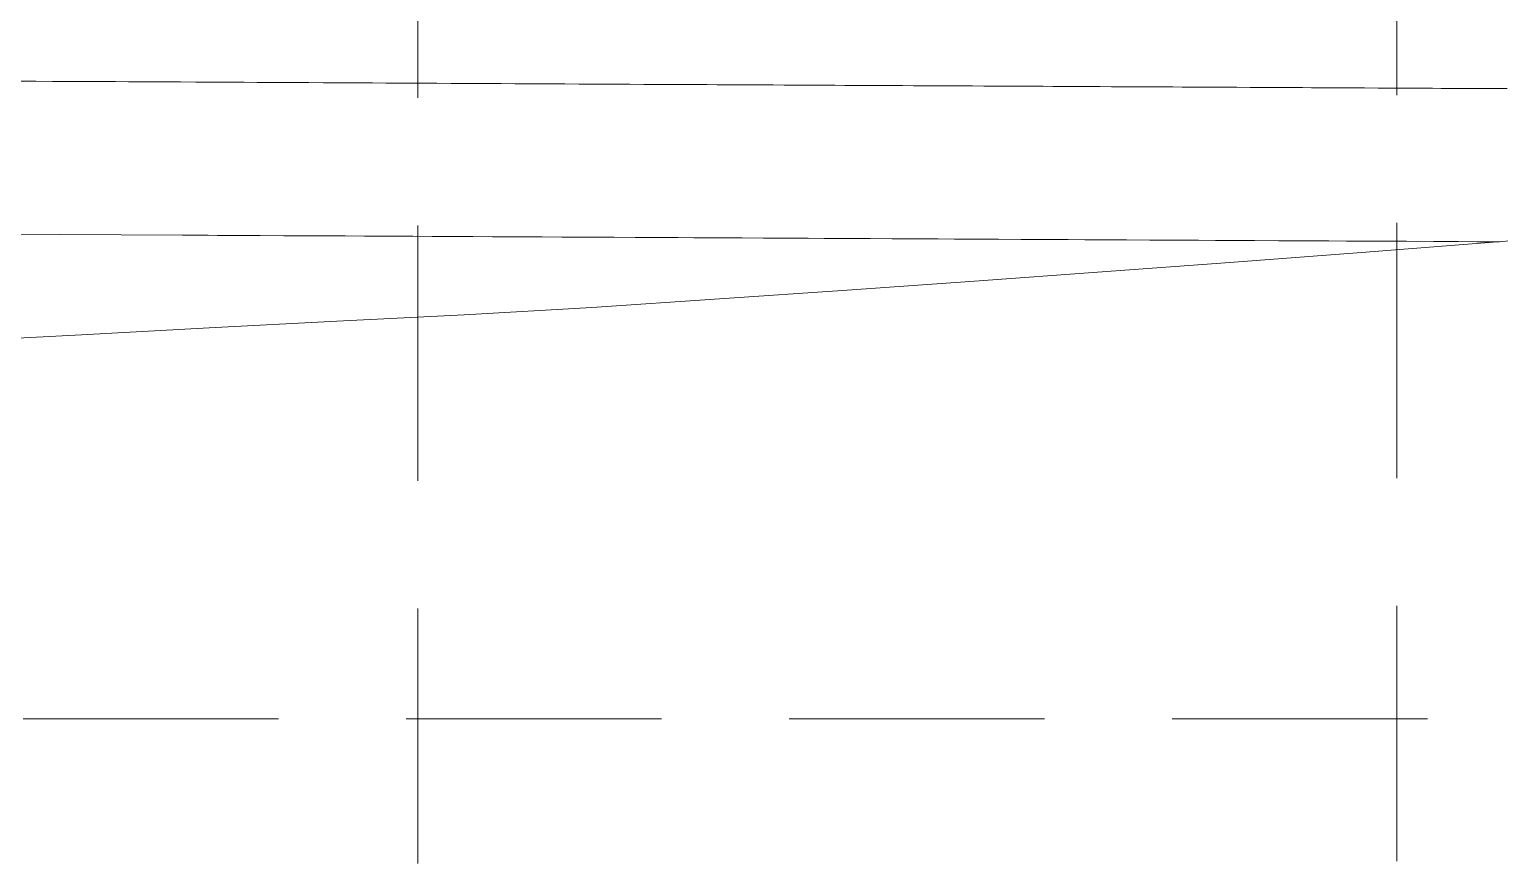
# Model space of a CAD drawing. Extents: x 2509062 to 2510599, y 7103311 to 7105769.
# Drawn here: x 2510467.4 to 2510525, y 7104074.2 to 7104106.9 of the extents above; entities that cross this region are included whole.
import ezdxf

# ---------------------------------------------------------------- set-up
doc = ezdxf.new("R2010")
doc.units = 0
doc.header["$LTSCALE"] = 40
doc.header["$MEASUREMENT"] = 0
doc.linetypes.add('DASHED', pattern=[0.75, 0.5, -0.25])
doc.linetypes.add('HIDDEN', pattern=[0.375, 0.25, -0.125])
doc.layers.add('GRID', color=254, linetype='DASHED')
doc.layers.add('STORM', color=5, linetype='Continuous')

msp = doc.modelspace()

# ---------------------------------------------------------------- linework, layer by layer
at = {"layer": 'GRID', "color": 252, "linetype": 'HIDDEN', "lineweight": 0}
for p, q in [((2510482.701, 7103504.223), (2510482.502, 7105729.256)), ((2510521.064, 7103504.327), (2510520.839, 7105729.256)), ((2509102.195, 7104079.899), (2510559.007, 7104079.899))]:
    msp.add_line(p, q, dxfattribs=at)
at = {"layer": 'STORM', "lineweight": 0}
for p, q in [((2510467.69, 7104104.871, 694), (2510467.091, 7104104.874, 694)), ((2510467.69, 7104104.871, 694), (2510467.091, 7104104.874, 694)), ((2510468.347, 7104104.868, 694), (2510467.69, 7104104.871, 694)), ((2510468.347, 7104104.868, 694), (2510467.69, 7104104.871, 694)), ((2510468.948, 7104104.865, 694), (2510468.347, 7104104.868, 694)), ((2510468.948, 7104104.865, 694), (2510468.347, 7104104.868, 694)), ((2510469.381, 7104104.863, 694), (2510468.948, 7104104.865, 694)), ((2510469.381, 7104104.863, 694), (2510468.948, 7104104.865, 694)), ((2510469.773, 7104104.861, 694), (2510469.381, 7104104.863, 694)), ((2510469.773, 7104104.861, 694), (2510469.381, 7104104.863, 694)), ((2510470.276, 7104104.858, 694), (2510469.773, 7104104.861, 694)), ((2510470.276, 7104104.858, 694), (2510469.773, 7104104.861, 694)), ((2510470.817, 7104104.856, 694), (2510470.276, 7104104.858, 694)), ((2510470.817, 7104104.856, 694), (2510470.276, 7104104.858, 694)), ((2510471.321, 7104104.853, 694), (2510470.817, 7104104.856, 694)), ((2510471.321, 7104104.853, 694), (2510470.817, 7104104.856, 694)), ((2510471.712, 7104104.851, 694), (2510471.321, 7104104.853, 694)), ((2510471.712, 7104104.851, 694), (2510471.321, 7104104.853, 694)), ((2510472.138, 7104104.849, 694), (2510471.712, 7104104.851, 694)), ((2510472.138, 7104104.849, 694), (2510471.712, 7104104.851, 694)), ((2510472.723, 7104104.846, 694), (2510472.138, 7104104.849, 694)), ((2510472.723, 7104104.846, 694), (2510472.138, 7104104.849, 694)), ((2510473.363, 7104104.843, 694), (2510472.723, 7104104.846, 694)), ((2510473.363, 7104104.843, 694), (2510472.723, 7104104.846, 694)), ((2510473.951, 7104104.84, 694), (2510473.363, 7104104.843, 694)), ((2510473.951, 7104104.84, 694), (2510473.363, 7104104.843, 694)), ((2510474.382, 7104104.838, 694), (2510473.951, 7104104.84, 694)), ((2510474.382, 7104104.838, 694), (2510473.951, 7104104.84, 694)), ((2510474.781, 7104104.836, 694), (2510474.382, 7104104.838, 694)), ((2510474.781, 7104104.836, 694), (2510474.382, 7104104.838, 694)), ((2510475.296, 7104104.833, 694), (2510474.781, 7104104.836, 694)), ((2510475.296, 7104104.833, 694), (2510474.781, 7104104.836, 694)), ((2510475.848, 7104104.83, 694), (2510475.296, 7104104.833, 694)), ((2510475.848, 7104104.83, 694), (2510475.296, 7104104.833, 694)), ((2510476.362, 7104104.828, 694), (2510475.848, 7104104.83, 694)), ((2510476.362, 7104104.828, 694), (2510475.848, 7104104.83, 694)), ((2510476.762, 7104104.826, 694), (2510476.362, 7104104.828, 694)), ((2510476.762, 7104104.826, 694), (2510476.362, 7104104.828, 694)), ((2510477.185, 7104104.824, 694), (2510476.762, 7104104.826, 694)), ((2510477.185, 7104104.824, 694), (2510476.762, 7104104.826, 694)), ((2510477.757, 7104104.821, 694), (2510477.185, 7104104.824, 694)), ((2510477.757, 7104104.821, 694), (2510477.185, 7104104.824, 694)), ((2510478.379, 7104104.818, 694), (2510477.757, 7104104.821, 694)), ((2510478.379, 7104104.818, 694), (2510477.757, 7104104.821, 694)), ((2510478.953, 7104104.815, 694), (2510478.379, 7104104.818, 694)), ((2510478.953, 7104104.815, 694), (2510478.379, 7104104.818, 694)), ((2510479.382, 7104104.813, 694), (2510478.953, 7104104.815, 694)), ((2510479.382, 7104104.813, 694), (2510478.953, 7104104.815, 694)), ((2510479.79, 7104104.81, 694), (2510479.382, 7104104.813, 694)), ((2510479.79, 7104104.81, 694), (2510479.382, 7104104.813, 694)), ((2510480.315, 7104104.808, 694), (2510479.79, 7104104.81, 694)), ((2510480.315, 7104104.808, 694), (2510479.79, 7104104.81, 694)), ((2510480.878, 7104104.805, 694), (2510480.315, 7104104.808, 694)), ((2510480.878, 7104104.805, 694), (2510480.315, 7104104.808, 694)), ((2510481.403, 7104104.802, 694), (2510480.878, 7104104.805, 694)), ((2510481.403, 7104104.802, 694), (2510480.878, 7104104.805, 694)), ((2510481.811, 7104104.8, 694), (2510481.403, 7104104.802, 694)), ((2510481.811, 7104104.8, 694), (2510481.403, 7104104.802, 694)), ((2510482.233, 7104104.798, 694), (2510481.811, 7104104.8, 694)), ((2510482.233, 7104104.798, 694), (2510481.811, 7104104.8, 694)), ((2510482.791, 7104104.795, 694), (2510482.233, 7104104.798, 694)), ((2510482.791, 7104104.795, 694), (2510482.233, 7104104.798, 694)), ((2510483.395, 7104104.792, 694), (2510482.791, 7104104.795, 694)), ((2510483.395, 7104104.792, 694), (2510482.791, 7104104.795, 694)), ((2510483.955, 7104104.789, 694), (2510483.395, 7104104.792, 694)), ((2510483.955, 7104104.789, 694), (2510483.395, 7104104.792, 694)), ((2510484.383, 7104104.787, 694), (2510483.955, 7104104.789, 694)), ((2510484.383, 7104104.787, 694), (2510483.955, 7104104.789, 694)), ((2510484.8, 7104104.785, 694), (2510484.383, 7104104.787, 694)), ((2510484.8, 7104104.785, 694), (2510484.383, 7104104.787, 694)), ((2510485.336, 7104104.783, 694), (2510484.8, 7104104.785, 694)), ((2510485.336, 7104104.783, 694), (2510484.8, 7104104.785, 694)), ((2510485.912, 7104104.78, 694), (2510485.336, 7104104.783, 694)), ((2510485.912, 7104104.78, 694), (2510485.336, 7104104.783, 694)), ((2510486.448, 7104104.777, 694), (2510485.912, 7104104.78, 694)), ((2510486.448, 7104104.777, 694), (2510485.912, 7104104.78, 694)), ((2510486.865, 7104104.775, 694), (2510486.448, 7104104.777, 694)), ((2510486.865, 7104104.775, 694), (2510486.448, 7104104.777, 694)), ((2510487.285, 7104104.773, 694), (2510486.865, 7104104.775, 694)), ((2510487.285, 7104104.773, 694), (2510486.865, 7104104.775, 694)), ((2510487.828, 7104104.77, 694), (2510487.285, 7104104.773, 694)), ((2510487.828, 7104104.77, 694), (2510487.285, 7104104.773, 694)), ((2510488.414, 7104104.767, 694), (2510487.828, 7104104.77, 694)), ((2510488.414, 7104104.767, 694), (2510487.828, 7104104.77, 694)), ((2510488.96, 7104104.764, 694), (2510488.414, 7104104.767, 694)), ((2510488.96, 7104104.764, 694), (2510488.414, 7104104.767, 694)), ((2510489.383, 7104104.762, 694), (2510488.96, 7104104.764, 694)), ((2510489.383, 7104104.762, 694), (2510488.96, 7104104.764, 694)), ((2510489.81, 7104104.76, 694), (2510489.383, 7104104.762, 694)), ((2510489.81, 7104104.76, 694), (2510489.383, 7104104.762, 694)), ((2510490.364, 7104104.757, 694), (2510489.81, 7104104.76, 694)), ((2510490.364, 7104104.757, 694), (2510489.81, 7104104.76, 694)), ((2510490.959, 7104104.754, 694), (2510490.364, 7104104.757, 694)), ((2510490.959, 7104104.754, 694), (2510490.364, 7104104.757, 694)), ((2510491.509, 7104104.751, 694), (2510490.959, 7104104.754, 694)), ((2510491.509, 7104104.751, 694), (2510490.959, 7104104.754, 694)), ((2510491.929, 7104104.749, 694), (2510491.509, 7104104.751, 694)), ((2510491.929, 7104104.749, 694), (2510491.509, 7104104.751, 694)), ((2510492.341, 7104104.747, 694), (2510491.929, 7104104.749, 694)), ((2510492.341, 7104104.747, 694), (2510491.929, 7104104.749, 694)), ((2510492.872, 7104104.745, 694), (2510492.341, 7104104.747, 694)), ((2510492.872, 7104104.745, 694), (2510492.341, 7104104.747, 694)), ((2510493.441, 7104104.742, 694), (2510492.872, 7104104.745, 694)), ((2510493.441, 7104104.742, 694), (2510492.872, 7104104.745, 694)), ((2510493.972, 7104104.739, 694), (2510493.441, 7104104.742, 694)), ((2510493.972, 7104104.739, 694), (2510493.441, 7104104.742, 694)), ((2510494.384, 7104104.737, 694), (2510493.972, 7104104.739, 694)), ((2510494.384, 7104104.737, 694), (2510493.972, 7104104.739, 694)), ((2510494.814, 7104104.735, 694), (2510494.384, 7104104.737, 694)), ((2510494.814, 7104104.735, 694), (2510494.384, 7104104.737, 694)), ((2510495.386, 7104104.732, 694), (2510494.814, 7104104.735, 694)), ((2510495.386, 7104104.732, 694), (2510494.814, 7104104.735, 694)), ((2510496.005, 7104104.729, 694), (2510495.386, 7104104.732, 694)), ((2510496.005, 7104104.729, 694), (2510495.386, 7104104.732, 694)), ((2510496.574, 7104104.726, 694), (2510496.005, 7104104.729, 694)), ((2510496.574, 7104104.726, 694), (2510496.005, 7104104.729, 694)), ((2510496.997, 7104104.724, 694), (2510496.574, 7104104.726, 694)), ((2510496.997, 7104104.724, 694), (2510496.574, 7104104.726, 694)), ((2510497.398, 7104104.722, 694), (2510496.997, 7104104.724, 694)), ((2510497.398, 7104104.722, 694), (2510496.997, 7104104.724, 694)), ((2510497.914, 7104104.719, 694), (2510497.398, 7104104.722, 694)), ((2510497.914, 7104104.719, 694), (2510497.398, 7104104.722, 694)), ((2510498.468, 7104104.716, 694), (2510497.914, 7104104.719, 694)), ((2510498.468, 7104104.716, 694), (2510497.914, 7104104.719, 694)), ((2510498.983, 7104104.714, 694), (2510498.468, 7104104.716, 694)), ((2510498.983, 7104104.714, 694), (2510498.468, 7104104.716, 694)), ((2510499.384, 7104104.712, 694), (2510498.983, 7104104.714, 694)), ((2510499.384, 7104104.712, 694), (2510498.983, 7104104.714, 694)), ((2510499.818, 7104104.71, 694), (2510499.384, 7104104.712, 694)), ((2510499.818, 7104104.71, 694), (2510499.384, 7104104.712, 694)), ((2510500.41, 7104104.707, 694), (2510499.818, 7104104.71, 694)), ((2510500.41, 7104104.707, 694), (2510499.818, 7104104.71, 694)), ((2510501.054, 7104104.703, 694), (2510500.41, 7104104.707, 694)), ((2510501.054, 7104104.703, 694), (2510500.41, 7104104.707, 694)), ((2510501.642, 7104104.7, 694), (2510501.054, 7104104.703, 694)), ((2510501.642, 7104104.7, 694), (2510501.054, 7104104.703, 694)), ((2510502.068, 7104104.698, 694), (2510501.642, 7104104.7, 694)), ((2510502.068, 7104104.698, 694), (2510501.642, 7104104.7, 694)), ((2510502.457, 7104104.696, 694), (2510502.068, 7104104.698, 694)), ((2510502.457, 7104104.696, 694), (2510502.068, 7104104.698, 694)), ((2510502.958, 7104104.694, 694), (2510502.457, 7104104.696, 694)), ((2510502.958, 7104104.694, 694), (2510502.457, 7104104.696, 694)), ((2510503.495, 7104104.691, 694), (2510502.958, 7104104.694, 694)), ((2510503.495, 7104104.691, 694), (2510502.958, 7104104.694, 694)), ((2510503.996, 7104104.689, 694), (2510503.495, 7104104.691, 694)), ((2510503.996, 7104104.689, 694), (2510503.495, 7104104.691, 694)), ((2510504.385, 7104104.687, 694), (2510503.996, 7104104.689, 694)), ((2510504.385, 7104104.687, 694), (2510503.996, 7104104.689, 694)), ((2510504.821, 7104104.684, 694), (2510504.385, 7104104.687, 694)), ((2510504.821, 7104104.684, 694), (2510504.385, 7104104.687, 694)), ((2510505.435, 7104104.681, 694), (2510504.821, 7104104.684, 694)), ((2510505.435, 7104104.681, 694), (2510504.821, 7104104.684, 694)), ((2510506.106, 7104104.678, 694), (2510505.435, 7104104.681, 694)), ((2510506.106, 7104104.678, 694), (2510505.435, 7104104.681, 694)), ((2510506.715, 7104104.675, 694), (2510506.106, 7104104.678, 694)), ((2510506.715, 7104104.675, 694), (2510506.106, 7104104.678, 694)), ((2510507.143, 7104104.673, 694), (2510506.715, 7104104.675, 694)), ((2510507.143, 7104104.673, 694), (2510506.715, 7104104.675, 694)), ((2510507.52, 7104104.671, 694), (2510507.143, 7104104.673, 694)), ((2510507.52, 7104104.671, 694), (2510507.143, 7104104.673, 694)), ((2510508.004, 7104104.668, 694), (2510507.52, 7104104.671, 694)), ((2510508.004, 7104104.668, 694), (2510507.52, 7104104.671, 694)), ((2510508.524, 7104104.666, 694), (2510508.004, 7104104.668, 694)), ((2510508.524, 7104104.666, 694), (2510508.004, 7104104.668, 694)), ((2510509.009, 7104104.663, 694), (2510508.524, 7104104.666, 694)), ((2510509.009, 7104104.663, 694), (2510508.524, 7104104.666, 694)), ((2510509.385, 7104104.661, 694), (2510509.009, 7104104.663, 694)), ((2510509.385, 7104104.661, 694), (2510509.009, 7104104.663, 694)), ((2510509.825, 7104104.659, 694), (2510509.385, 7104104.661, 694)), ((2510509.825, 7104104.659, 694), (2510509.385, 7104104.661, 694)), ((2510510.461, 7104104.656, 694), (2510509.825, 7104104.659, 694)), ((2510510.461, 7104104.656, 694), (2510509.825, 7104104.659, 694)), ((2510511.16, 7104104.652, 694), (2510510.461, 7104104.656, 694)), ((2510511.16, 7104104.652, 694), (2510510.461, 7104104.656, 694)), ((2510511.791, 7104104.649, 694), (2510511.16, 7104104.652, 694)), ((2510511.791, 7104104.649, 694), (2510511.16, 7104104.652, 694)), ((2510512.223, 7104104.647, 694), (2510511.791, 7104104.649, 694)), ((2510512.223, 7104104.647, 694), (2510511.791, 7104104.649, 694)), ((2510512.586, 7104104.645, 694), (2510512.223, 7104104.647, 694)), ((2510512.586, 7104104.645, 694), (2510512.223, 7104104.647, 694)), ((2510513.054, 7104104.643, 694), (2510512.586, 7104104.645, 694)), ((2510513.054, 7104104.643, 694), (2510512.586, 7104104.645, 694)), ((2510513.555, 7104104.64, 694), (2510513.054, 7104104.643, 694)), ((2510513.555, 7104104.64, 694), (2510513.054, 7104104.643, 694)), ((2510514.023, 7104104.638, 694), (2510513.555, 7104104.64, 694)), ((2510514.023, 7104104.638, 694), (2510513.555, 7104104.64, 694)), ((2510514.386, 7104104.636, 694), (2510514.023, 7104104.638, 694)), ((2510514.386, 7104104.636, 694), (2510514.023, 7104104.638, 694)), ((2510514.737, 7104104.634, 694), (2510514.386, 7104104.636, 694)), ((2510514.737, 7104104.634, 694), (2510514.386, 7104104.636, 694)), ((2510515.254, 7104104.632, 694), (2510514.737, 7104104.634, 694)), ((2510515.254, 7104104.632, 694), (2510514.737, 7104104.634, 694)), ((2510515.854, 7104104.629, 694), (2510515.254, 7104104.632, 694)), ((2510515.854, 7104104.629, 694), (2510515.254, 7104104.632, 694)), ((2510516.452, 7104104.626, 694), (2510515.854, 7104104.629, 694)), ((2510516.452, 7104104.626, 694), (2510515.854, 7104104.629, 694)), ((2510516.964, 7104104.623, 694), (2510516.452, 7104104.626, 694)), ((2510516.964, 7104104.623, 694), (2510516.452, 7104104.626, 694)), ((2510517.308, 7104104.621, 694), (2510516.964, 7104104.623, 694)), ((2510517.308, 7104104.621, 694), (2510516.964, 7104104.623, 694)), ((2510517.657, 7104104.62, 694), (2510517.308, 7104104.621, 694)), ((2510517.657, 7104104.62, 694), (2510517.308, 7104104.621, 694)), ((2510518.106, 7104104.617, 694), (2510517.657, 7104104.62, 694)), ((2510518.106, 7104104.617, 694), (2510517.657, 7104104.62, 694)), ((2510518.588, 7104104.615, 694), (2510518.106, 7104104.617, 694)), ((2510518.588, 7104104.615, 694), (2510518.106, 7104104.617, 694)), ((2510519.037, 7104104.613, 694), (2510518.588, 7104104.615, 694)), ((2510519.037, 7104104.613, 694), (2510518.588, 7104104.615, 694)), ((2510519.386, 7104104.611, 694), (2510519.037, 7104104.613, 694)), ((2510519.386, 7104104.611, 694), (2510519.037, 7104104.613, 694)), ((2510519.739, 7104104.609, 694), (2510519.386, 7104104.611, 694)), ((2510519.739, 7104104.609, 694), (2510519.386, 7104104.611, 694)), ((2510520.275, 7104104.607, 694), (2510519.739, 7104104.609, 694)), ((2510520.275, 7104104.607, 694), (2510519.739, 7104104.609, 694)), ((2510520.901, 7104104.603, 694), (2510520.275, 7104104.607, 694)), ((2510520.901, 7104104.603, 694), (2510520.275, 7104104.607, 694)), ((2510521.525, 7104104.6, 694), (2510520.901, 7104104.603, 694)), ((2510521.525, 7104104.6, 694), (2510520.901, 7104104.603, 694)), ((2510522.056, 7104104.598, 694), (2510521.525, 7104104.6, 694)), ((2510522.056, 7104104.598, 694), (2510521.525, 7104104.6, 694)), ((2510522.4, 7104104.596, 694), (2510522.056, 7104104.598, 694)), ((2510522.4, 7104104.596, 694), (2510522.056, 7104104.598, 694)), ((2510522.734, 7104104.594, 694), (2510522.4, 7104104.596, 694)), ((2510522.734, 7104104.594, 694), (2510522.4, 7104104.596, 694)), ((2510523.164, 7104104.592, 694), (2510522.734, 7104104.594, 694)), ((2510523.164, 7104104.592, 694), (2510522.734, 7104104.594, 694)), ((2510523.626, 7104104.59, 694), (2510523.164, 7104104.592, 694)), ((2510523.626, 7104104.59, 694), (2510523.164, 7104104.592, 694)), ((2510524.055, 7104104.587, 694), (2510523.626, 7104104.59, 694)), ((2510524.055, 7104104.587, 694), (2510523.626, 7104104.59, 694)), ((2510524.389, 7104104.586, 694), (2510524.055, 7104104.587, 694)), ((2510524.389, 7104104.586, 694), (2510524.055, 7104104.587, 694)), ((2510524.751, 7104104.584, 694), (2510524.389, 7104104.586, 694)), ((2510524.751, 7104104.584, 694), (2510524.389, 7104104.586, 694)), ((2510525.322, 7104104.582, 694), (2510524.751, 7104104.584, 694)), ((2510525.322, 7104104.582, 694), (2510524.751, 7104104.584, 694)), ((2510473.436, 7104098.843, 696), (2510461.375, 7104098.904, 696)), ((2510473.436, 7104098.843, 696), (2510461.375, 7104098.904, 696)), ((2510473.656, 7104098.842, 696), (2510473.436, 7104098.843, 696)), ((2510473.656, 7104098.842, 696), (2510473.436, 7104098.843, 696)), ((2510473.939, 7104098.841, 696), (2510473.656, 7104098.842, 696)), ((2510473.939, 7104098.841, 696), (2510473.656, 7104098.842, 696)), ((2510474.222, 7104098.839, 696), (2510473.939, 7104098.841, 696)), ((2510474.222, 7104098.839, 696), (2510473.939, 7104098.841, 696)), ((2510474.441, 7104098.838, 696), (2510474.222, 7104098.839, 696)), ((2510474.441, 7104098.838, 696), (2510474.222, 7104098.839, 696)), ((2510474.806, 7104098.836, 696), (2510474.441, 7104098.838, 696)), ((2510474.806, 7104098.836, 696), (2510474.441, 7104098.838, 696)), ((2510475.548, 7104098.832, 696), (2510474.806, 7104098.836, 696)), ((2510475.548, 7104098.832, 696), (2510474.806, 7104098.836, 696)), ((2510476.479, 7104098.828, 696), (2510475.548, 7104098.832, 696)), ((2510476.479, 7104098.828, 696), (2510475.548, 7104098.832, 696)), ((2510477.409, 7104098.823, 696), (2510476.479, 7104098.828, 696)), ((2510477.409, 7104098.823, 696), (2510476.479, 7104098.828, 696)), ((2510478.147, 7104098.819, 696), (2510477.409, 7104098.823, 696)), ((2510478.147, 7104098.819, 696), (2510477.409, 7104098.823, 696)), ((2510478.505, 7104098.818, 696), (2510478.147, 7104098.819, 696)), ((2510478.505, 7104098.818, 696), (2510478.147, 7104098.819, 696)), ((2510478.794, 7104098.816, 696), (2510478.505, 7104098.818, 696)), ((2510478.794, 7104098.816, 696), (2510478.505, 7104098.818, 696)), ((2510479.153, 7104098.814, 696), (2510478.794, 7104098.816, 696)), ((2510479.153, 7104098.814, 696), (2510478.794, 7104098.816, 696)), ((2510479.442, 7104098.813, 696), (2510479.153, 7104098.814, 696)), ((2510479.442, 7104098.813, 696), (2510479.153, 7104098.814, 696)), ((2510479.807, 7104098.811, 696), (2510479.442, 7104098.813, 696)), ((2510479.807, 7104098.811, 696), (2510479.442, 7104098.813, 696)), ((2510480.563, 7104098.807, 696), (2510479.807, 7104098.811, 696)), ((2510480.563, 7104098.807, 696), (2510479.807, 7104098.811, 696)), ((2510481.514, 7104098.802, 696), (2510480.563, 7104098.807, 696)), ((2510481.514, 7104098.802, 696), (2510480.563, 7104098.807, 696)), ((2510482.463, 7104098.798, 696), (2510481.514, 7104098.802, 696)), ((2510482.463, 7104098.798, 696), (2510481.514, 7104098.802, 696)), ((2510483.215, 7104098.794, 696), (2510482.463, 7104098.798, 696)), ((2510483.215, 7104098.794, 696), (2510482.463, 7104098.798, 696)), ((2510483.574, 7104098.792, 696), (2510483.215, 7104098.794, 696)), ((2510483.574, 7104098.792, 696), (2510483.215, 7104098.794, 696)), ((2510483.842, 7104098.791, 696), (2510483.574, 7104098.792, 696)), ((2510483.842, 7104098.791, 696), (2510483.574, 7104098.792, 696)), ((2510484.174, 7104098.789, 696), (2510483.842, 7104098.791, 696)), ((2510484.174, 7104098.789, 696), (2510483.842, 7104098.791, 696)), ((2510484.442, 7104098.788, 696), (2510484.174, 7104098.789, 696)), ((2510484.442, 7104098.788, 696), (2510484.174, 7104098.789, 696)), ((2510484.809, 7104098.786, 696), (2510484.442, 7104098.788, 696)), ((2510484.809, 7104098.786, 696), (2510484.442, 7104098.788, 696)), ((2510485.58, 7104098.782, 696), (2510484.809, 7104098.786, 696)), ((2510485.58, 7104098.782, 696), (2510484.809, 7104098.786, 696)), ((2510486.552, 7104098.777, 696), (2510485.58, 7104098.782, 696)), ((2510486.552, 7104098.777, 696), (2510485.58, 7104098.782, 696)), ((2510487.524, 7104098.772, 696), (2510486.552, 7104098.777, 696)), ((2510487.524, 7104098.772, 696), (2510486.552, 7104098.777, 696)), ((2510488.29, 7104098.768, 696), (2510487.524, 7104098.772, 696)), ((2510488.29, 7104098.768, 696), (2510487.524, 7104098.772, 696)), ((2510488.65, 7104098.766, 696), (2510488.29, 7104098.768, 696)), ((2510488.65, 7104098.766, 696), (2510488.29, 7104098.768, 696)), ((2510488.895, 7104098.765, 696), (2510488.65, 7104098.766, 696)), ((2510488.895, 7104098.765, 696), (2510488.65, 7104098.766, 696)), ((2510489.198, 7104098.764, 696), (2510488.895, 7104098.765, 696)), ((2510489.198, 7104098.764, 696), (2510488.895, 7104098.765, 696)), ((2510489.443, 7104098.762, 696), (2510489.198, 7104098.764, 696)), ((2510489.443, 7104098.762, 696), (2510489.198, 7104098.764, 696)), ((2510489.728, 7104098.761, 696), (2510489.443, 7104098.762, 696)), ((2510489.728, 7104098.761, 696), (2510489.443, 7104098.762, 696)), ((2510490.345, 7104098.758, 696), (2510489.728, 7104098.761, 696)), ((2510490.345, 7104098.758, 696), (2510489.728, 7104098.761, 696)), ((2510491.161, 7104098.754, 696), (2510490.345, 7104098.758, 696)), ((2510491.161, 7104098.754, 696), (2510490.345, 7104098.758, 696)), ((2510492.041, 7104098.749, 696), (2510491.161, 7104098.754, 696)), ((2510492.041, 7104098.749, 696), (2510491.161, 7104098.754, 696)), ((2510492.854, 7104098.745, 696), (2510492.041, 7104098.749, 696)), ((2510492.854, 7104098.745, 696), (2510492.041, 7104098.749, 696)), ((2510493.466, 7104098.742, 696), (2510492.854, 7104098.745, 696)), ((2510493.466, 7104098.742, 696), (2510492.854, 7104098.745, 696)), ((2510493.743, 7104098.741, 696), (2510493.466, 7104098.742, 696)), ((2510493.743, 7104098.741, 696), (2510493.466, 7104098.742, 696)), ((2510493.959, 7104098.74, 696), (2510493.743, 7104098.741, 696)), ((2510493.959, 7104098.74, 696), (2510493.743, 7104098.741, 696)), ((2510494.227, 7104098.738, 696), (2510493.959, 7104098.74, 696)), ((2510494.227, 7104098.738, 696), (2510493.959, 7104098.74, 696)), ((2510494.443, 7104098.737, 696), (2510494.227, 7104098.738, 696)), ((2510494.443, 7104098.737, 696), (2510494.227, 7104098.738, 696)), ((2510494.729, 7104098.736, 696), (2510494.443, 7104098.737, 696)), ((2510494.729, 7104098.736, 696), (2510494.443, 7104098.737, 696)), ((2510495.36, 7104098.733, 696), (2510494.729, 7104098.736, 696)), ((2510495.36, 7104098.733, 696), (2510494.729, 7104098.736, 696)), ((2510496.198, 7104098.728, 696), (2510495.36, 7104098.733, 696)), ((2510496.198, 7104098.728, 696), (2510495.36, 7104098.733, 696)), ((2510497.104, 7104098.724, 696), (2510496.198, 7104098.728, 696)), ((2510497.104, 7104098.724, 696), (2510496.198, 7104098.728, 696)), ((2510497.939, 7104098.72, 696), (2510497.104, 7104098.724, 696)), ((2510497.939, 7104098.72, 696), (2510497.104, 7104098.724, 696)), ((2510498.564, 7104098.716, 696), (2510497.939, 7104098.72, 696)), ((2510498.564, 7104098.716, 696), (2510497.939, 7104098.72, 696)), ((2510498.842, 7104098.715, 696), (2510498.564, 7104098.716, 696)), ((2510498.842, 7104098.715, 696), (2510498.564, 7104098.716, 696)), ((2510499.028, 7104098.714, 696), (2510498.842, 7104098.715, 696)), ((2510499.028, 7104098.714, 696), (2510498.842, 7104098.715, 696)), ((2510499.258, 7104098.713, 696), (2510499.028, 7104098.714, 696)), ((2510499.258, 7104098.713, 696), (2510499.028, 7104098.714, 696)), ((2510499.444, 7104098.712, 696), (2510499.258, 7104098.713, 696)), ((2510499.444, 7104098.712, 696), (2510499.258, 7104098.713, 696)), ((2510499.73, 7104098.711, 696), (2510499.444, 7104098.712, 696)), ((2510499.73, 7104098.711, 696), (2510499.444, 7104098.712, 696)), ((2510500.376, 7104098.707, 696), (2510499.73, 7104098.711, 696)), ((2510500.376, 7104098.707, 696), (2510499.73, 7104098.711, 696)), ((2510501.237, 7104098.703, 696), (2510500.376, 7104098.707, 696)), ((2510501.237, 7104098.703, 696), (2510500.376, 7104098.707, 696)), ((2510502.17, 7104098.698, 696), (2510501.237, 7104098.703, 696)), ((2510502.17, 7104098.698, 696), (2510501.237, 7104098.703, 696)), ((2510503.029, 7104098.694, 696), (2510502.17, 7104098.698, 696)), ((2510503.029, 7104098.694, 696), (2510502.17, 7104098.698, 696)), ((2510503.669, 7104098.691, 696), (2510503.029, 7104098.694, 696)), ((2510503.669, 7104098.691, 696), (2510503.029, 7104098.694, 696)), ((2510529.595, 7104098.951, 695.871), (2510524.451, 7104098.538, 696.016)), ((2510529.595, 7104098.951, 695.871), (2510524.451, 7104098.538, 696.016)), ((2510503.946, 7104098.689, 696), (2510503.669, 7104098.691, 696)), ((2510503.946, 7104098.689, 696), (2510503.669, 7104098.691, 696)), ((2510504.1, 7104098.689, 696), (2510503.946, 7104098.689, 696)), ((2510504.1, 7104098.689, 696), (2510503.946, 7104098.689, 696)), ((2510504.291, 7104098.688, 696), (2510504.1, 7104098.689, 696)), ((2510504.291, 7104098.688, 696), (2510504.1, 7104098.689, 696)), ((2510504.444, 7104098.687, 696), (2510504.291, 7104098.688, 696)), ((2510504.444, 7104098.687, 696), (2510504.291, 7104098.688, 696)), ((2510504.73, 7104098.685, 696), (2510504.444, 7104098.687, 696)), ((2510504.73, 7104098.685, 696), (2510504.444, 7104098.687, 696)), ((2510505.392, 7104098.682, 696), (2510504.73, 7104098.685, 696)), ((2510505.392, 7104098.682, 696), (2510504.73, 7104098.685, 696)), ((2510506.279, 7104098.678, 696), (2510505.392, 7104098.682, 696)), ((2510506.279, 7104098.678, 696), (2510505.392, 7104098.682, 696)), ((2510507.24, 7104098.673, 696), (2510506.279, 7104098.678, 696)), ((2510507.24, 7104098.673, 696), (2510506.279, 7104098.678, 696)), ((2510508.124, 7104098.668, 696), (2510507.24, 7104098.673, 696)), ((2510508.124, 7104098.668, 696), (2510507.24, 7104098.673, 696)), ((2510508.78, 7104098.665, 696), (2510508.124, 7104098.668, 696)), ((2510508.78, 7104098.665, 696), (2510508.124, 7104098.668, 696)), ((2510509.056, 7104098.664, 696), (2510508.78, 7104098.665, 696)), ((2510509.056, 7104098.664, 696), (2510508.78, 7104098.665, 696)), ((2510509.251, 7104098.663, 696), (2510509.056, 7104098.664, 696)), ((2510509.251, 7104098.663, 696), (2510509.056, 7104098.664, 696)), ((2510509.445, 7104098.662, 696), (2510509.251, 7104098.663, 696)), ((2510509.445, 7104098.662, 696), (2510509.251, 7104098.663, 696)), ((2510509.731, 7104098.66, 696), (2510509.445, 7104098.662, 696)), ((2510509.731, 7104098.66, 696), (2510509.445, 7104098.662, 696)), ((2510510.411, 7104098.657, 696), (2510509.731, 7104098.66, 696)), ((2510510.411, 7104098.657, 696), (2510509.731, 7104098.66, 696)), ((2510511.327, 7104098.652, 696), (2510510.411, 7104098.657, 696)), ((2510511.327, 7104098.652, 696), (2510510.411, 7104098.657, 696)), ((2510512.319, 7104098.647, 696), (2510511.327, 7104098.652, 696)), ((2510512.319, 7104098.647, 696), (2510511.327, 7104098.652, 696)), ((2510513.23, 7104098.643, 696), (2510512.319, 7104098.647, 696)), ((2510513.23, 7104098.643, 696), (2510512.319, 7104098.647, 696)), ((2510513.9, 7104098.639, 696), (2510513.23, 7104098.643, 696)), ((2510513.9, 7104098.639, 696), (2510513.23, 7104098.643, 696)), ((2510514.173, 7104098.638, 696), (2510513.9, 7104098.639, 696)), ((2510514.173, 7104098.638, 696), (2510513.9, 7104098.639, 696)), ((2510514.309, 7104098.637, 696), (2510514.173, 7104098.638, 696)), ((2510514.309, 7104098.637, 696), (2510514.173, 7104098.638, 696)), ((2510514.445, 7104098.636, 696), (2510514.309, 7104098.637, 696)), ((2510514.445, 7104098.636, 696), (2510514.309, 7104098.637, 696)), ((2510514.729, 7104098.635, 696), (2510514.445, 7104098.636, 696)), ((2510514.729, 7104098.635, 696), (2510514.445, 7104098.636, 696)), ((2510519.451, 7104098.151, 696.153), (2510514.454, 7104097.773, 696.288)), ((2510519.451, 7104098.151, 696.153), (2510514.454, 7104097.773, 696.288)), ((2510515.426, 7104098.632, 696), (2510514.729, 7104098.635, 696)), ((2510515.426, 7104098.632, 696), (2510514.729, 7104098.635, 696)), ((2510516.371, 7104098.627, 696), (2510515.426, 7104098.632, 696)), ((2510516.371, 7104098.627, 696), (2510515.426, 7104098.632, 696)), ((2510517.397, 7104098.622, 696), (2510516.371, 7104098.627, 696)), ((2510517.397, 7104098.622, 696), (2510516.371, 7104098.627, 696)), ((2510518.338, 7104098.617, 696), (2510517.397, 7104098.622, 696)), ((2510518.338, 7104098.617, 696), (2510517.397, 7104098.622, 696)), ((2510519.027, 7104098.613, 696), (2510518.338, 7104098.617, 696)), ((2510519.027, 7104098.613, 696), (2510518.338, 7104098.617, 696)), ((2510519.298, 7104098.612, 696), (2510519.027, 7104098.613, 696)), ((2510519.298, 7104098.612, 696), (2510519.027, 7104098.613, 696)), ((2510519.372, 7104098.612, 696), (2510519.298, 7104098.612, 696)), ((2510519.372, 7104098.612, 696), (2510519.298, 7104098.612, 696)), ((2510519.446, 7104098.611, 696), (2510519.372, 7104098.612, 696)), ((2510519.446, 7104098.611, 696), (2510519.372, 7104098.612, 696)), ((2510519.721, 7104098.61, 696), (2510519.446, 7104098.611, 696)), ((2510519.721, 7104098.61, 696), (2510519.446, 7104098.611, 696)), ((2510524.451, 7104098.538, 696.016), (2510519.451, 7104098.151, 696.153)), ((2510524.451, 7104098.538, 696.016), (2510519.451, 7104098.151, 696.153)), ((2510520.423, 7104098.606, 696), (2510519.721, 7104098.61, 696)), ((2510520.423, 7104098.606, 696), (2510519.721, 7104098.61, 696)), ((2510521.382, 7104098.602, 696), (2510520.423, 7104098.606, 696)), ((2510521.382, 7104098.602, 696), (2510520.423, 7104098.606, 696)), ((2510522.433, 7104098.596, 696), (2510521.382, 7104098.602, 696)), ((2510522.433, 7104098.596, 696), (2510521.382, 7104098.602, 696)), ((2510523.406, 7104098.591, 696), (2510522.433, 7104098.596, 696)), ((2510523.406, 7104098.591, 696), (2510522.433, 7104098.596, 696)), ((2510524.135, 7104098.588, 696), (2510523.406, 7104098.591, 696)), ((2510524.135, 7104098.588, 696), (2510523.406, 7104098.591, 696)), ((2510524.451, 7104098.586, 696), (2510524.135, 7104098.588, 696)), ((2510524.451, 7104098.586, 696), (2510524.135, 7104098.588, 696)), ((2510524.64, 7104098.585, 696), (2510524.451, 7104098.586, 696)), ((2510524.64, 7104098.585, 696), (2510524.451, 7104098.586, 696)), ((2510524.827, 7104098.585, 696), (2510524.64, 7104098.585, 696)), ((2510524.827, 7104098.585, 696), (2510524.64, 7104098.585, 696)), ((2510524.946, 7104098.584, 696), (2510524.827, 7104098.585, 696)), ((2510524.946, 7104098.584, 696), (2510524.827, 7104098.585, 696)), ((2510525.001, 7104098.584, 696), (2510524.946, 7104098.584, 696)), ((2510525.001, 7104098.584, 696), (2510524.946, 7104098.584, 696)), ((2510525.017, 7104098.584, 696), (2510525.001, 7104098.584, 696)), ((2510525.017, 7104098.584, 696), (2510525.001, 7104098.584, 696)), ((2510514.454, 7104097.773, 696.288), (2510509.458, 7104097.404, 696.419)), ((2510514.454, 7104097.773, 696.288), (2510509.458, 7104097.404, 696.419)), ((2510504.461, 7104097.043, 696.548), (2510499.464, 7104096.689, 696.674)), ((2510504.461, 7104097.043, 696.548), (2510499.464, 7104096.689, 696.674)), ((2510509.458, 7104097.404, 696.419), (2510504.461, 7104097.043, 696.548)), ((2510509.458, 7104097.404, 696.419), (2510504.461, 7104097.043, 696.548)), ((2510499.464, 7104096.689, 696.674), (2510494.467, 7104096.343, 696.798)), ((2510499.464, 7104096.689, 696.674), (2510494.467, 7104096.343, 696.798)), ((2510489.47, 7104096.004, 696.919), (2510484.473, 7104095.727, 697.02)), ((2510489.47, 7104096.004, 696.919), (2510484.473, 7104095.727, 697.02)), ((2510494.467, 7104096.343, 696.798), (2510489.47, 7104096.004, 696.919)), ((2510494.467, 7104096.343, 696.798), (2510489.47, 7104096.004, 696.919)), ((2510479.475, 7104095.474, 697.113), (2510474.478, 7104095.211, 697.209)), ((2510479.475, 7104095.474, 697.113), (2510474.478, 7104095.211, 697.209)), ((2510484.473, 7104095.727, 697.02), (2510479.475, 7104095.474, 697.113)), ((2510484.473, 7104095.727, 697.02), (2510479.475, 7104095.474, 697.113)), ((2510469.48, 7104094.94, 697.308), (2510464.483, 7104094.669, 697.407)), ((2510469.48, 7104094.94, 697.308), (2510464.483, 7104094.669, 697.407)), ((2510474.478, 7104095.211, 697.209), (2510469.48, 7104094.94, 697.308)), ((2510474.478, 7104095.211, 697.209), (2510469.48, 7104094.94, 697.308))]:
    msp.add_line(p, q, dxfattribs=at)

doc.saveas('drawing.dxf')
